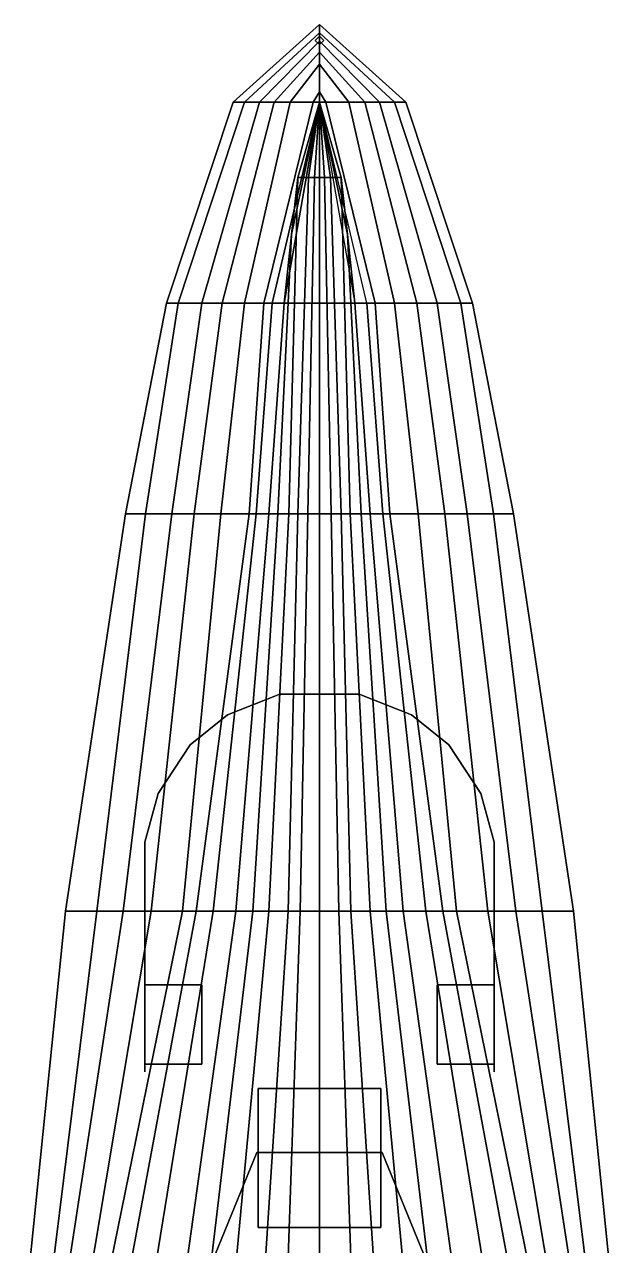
# Model space of a CAD drawing. Extents: x -5.5 to 5.6, y -47 to 46.9.
# Drawn here: x -4.24 to 4.24, y 29.35 to 46.91 of the extents above; entities that cross this region are included whole.
import ezdxf

# ---------------------------------------------------------------- set-up
doc = ezdxf.new("R2010")
doc.units = 0
doc.layers.get('0').update_dxf_attribs({"linetype": 'CONTINUOUS'})
doc.layers.add('SUPERSTRUCTURE', color=6, linetype='CONTINUOUS')

msp = doc.modelspace()

# ---------------------------------------------------------------- linework, layer by layer
for points in [[(0, 46.91, 6.25), (0, 46.79, 5.68), (-1.08, 45.79, 5.68), (-1.24, 45.79, 6.03)], [(1.24, 45.79, 6.03), (1.08, 45.79, 5.68), (0, 46.79, 5.68), (0, 46.91, 6.25)], [(0, 46.79, 5.68), (0, 46.67, 5.08), (-0.86, 45.79, 5.08), (-1.08, 45.79, 5.68)], [(0, 46.74, 6.21), (-0.06, 46.68, 6.2), (-0.06, 46.68, 9.46), (0, 46.74, 9.46)], [(0.06, 46.68, 9.46), (0, 46.74, 9.46), (-0.06, 46.68, 9.46), (0, 46.62, 9.46)], [(1.08, 45.79, 5.68), (0.86, 45.79, 5.08), (0, 46.67, 5.08), (0, 46.79, 5.68)], [(0.06, 46.68, 6.2), (0, 46.74, 6.21), (0, 46.74, 9.46), (0.06, 46.68, 9.46)], [(0, 46.67, 5.08), (0, 46.51, 4.36), (-0.65, 45.79, 4.36), (-0.86, 45.79, 5.08)], [(-0.06, 46.68, 6.2), (0, 46.62, 6.19), (0, 46.62, 9.46), (-0.06, 46.68, 9.46)], [(0, 46.62, 6.19), (0.06, 46.68, 6.2), (0.06, 46.68, 9.46), (0, 46.62, 9.46)], [(0.86, 45.79, 5.08), (0.65, 45.79, 4.36), (0, 46.51, 4.36), (0, 46.67, 5.08)], [(0, 46.51, 4.36), (0, 46.34, 3.43), (-0.42, 45.79, 3.43), (-0.65, 45.79, 4.36)], [(0.65, 45.79, 4.36), (0.42, 45.79, 3.43), (0, 46.34, 3.43), (0, 46.51, 4.36)], [(0, 46.34, 3.43), (0, 45.94, 1.38), (-0.09, 45.79, 1.38), (-0.42, 45.79, 3.43)], [(0.42, 45.79, 3.43), (0.09, 45.79, 1.38), (0, 45.94, 1.38), (0, 46.34, 3.43)], [(0, 45.94, 1.38), (0, 45.79, 0.64), (0, 45.79, 0.64), (-0.09, 45.79, 1.38)], [(0.09, 45.79, 1.38), (0, 45.79, 0.64), (0, 45.79, 0.64), (0, 45.94, 1.38)], [(-1.24, 45.79, 6.03), (-1.08, 45.79, 5.68), (-2.03, 42.9, 5.32), (-2.2, 42.9, 5.57)], [(-1.08, 45.79, 5.68), (-0.86, 45.79, 5.08), (-1.69, 42.9, 4.64), (-2.03, 42.9, 5.32)], [(-0.86, 45.79, 5.08), (-0.65, 45.79, 4.36), (-1.4, 42.9, 3.89), (-1.69, 42.9, 4.64)], [(-0.65, 45.79, 4.36), (-0.42, 45.79, 3.43), (-1.08, 42.9, 2.82), (-1.4, 42.9, 3.89)], [(-0.42, 45.79, 3.43), (-0.09, 45.79, 1.38), (-0.8, 42.9, 1.38), (-1.08, 42.9, 2.82)], [(-0.09, 45.79, 1.38), (0, 45.79, 0.64), (-0.68, 42.9, 0.48), (-0.8, 42.9, 1.38)], [(0, 45.79, 0.64), (0, 45.79, 0.64), (-0.51, 42.9, -1.91), (-0.68, 42.9, 0.48)], [(0, 45.79, 0.64), (0, 45.79, 0.64), (-0.4, 43.89, -2.4), (-0.51, 42.9, -1.91)], [(0, 45.79, 0.64), (0, 45.79, 0.64), (-0.31, 44.71, -2.71), (-0.4, 43.89, -2.4)], [(0, 45.79, 0.64), (0, 45.79, 0.64), (-0.16, 44.71, -2.97), (-0.31, 44.71, -2.71)], [(0, 45.79, 0.64), (0, 45.79, 0.64), (-0.07, 44.71, -3.05), (-0.16, 44.71, -2.97)], [(0, 44.71, -3.07), (-0.07, 44.71, -3.05), (0, 45.79, 0.64)], [(0.16, 44.71, -2.97), (0.07, 44.71, -3.05), (0, 45.79, 0.64)], [(0, 45.79, 0.64), (0, 45.79, 0.64), (0.07, 44.71, -3.05), (0, 44.71, -3.07)], [(0.31, 44.71, -2.71), (0.16, 44.71, -2.97), (0, 45.79, 0.64)], [(0.4, 43.89, -2.4), (0.31, 44.71, -2.71), (0, 45.79, 0.64)], [(0.51, 42.9, -1.91), (0.4, 43.89, -2.4), (0, 45.79, 0.64)], [(0.8, 42.9, 1.38), (0.68, 42.9, 0.48), (0, 45.79, 0.64), (0.09, 45.79, 1.38)], [(1.08, 42.9, 2.82), (0.8, 42.9, 1.38), (0.09, 45.79, 1.38), (0.42, 45.79, 3.43)], [(1.4, 42.9, 3.89), (1.08, 42.9, 2.82), (0.42, 45.79, 3.43), (0.65, 45.79, 4.36)], [(1.69, 42.9, 4.64), (1.4, 42.9, 3.89), (0.65, 45.79, 4.36), (0.86, 45.79, 5.08)], [(2.03, 42.9, 5.32), (1.69, 42.9, 4.64), (0.86, 45.79, 5.08), (1.08, 45.79, 5.68)], [(2.2, 42.9, 5.57), (2.03, 42.9, 5.32), (1.08, 45.79, 5.68), (1.24, 45.79, 6.03)], [(-0.4, 43.89, -2.4), (-0.31, 44.71, -2.71), (-0.44, 39.87, -2.71), (-0.6, 39.87, -2.4)], [(-0.31, 44.71, -2.71), (-0.16, 44.71, -2.97), (-0.31, 39.87, -2.97), (-0.44, 39.87, -2.71)], [(-0.16, 44.71, -2.97), (-0.07, 44.71, -3.05), (-0.17, 39.87, -3.12), (-0.31, 39.87, -2.97)], [(0, 39.87, -3.2), (-0.17, 39.87, -3.12), (-0.07, 44.71, -3.05), (0, 44.71, -3.07)], [(0, 44.71, -3.07), (0.07, 44.71, -3.05), (0.17, 39.87, -3.12), (0, 39.87, -3.2)], [(0.31, 39.87, -2.97), (0.17, 39.87, -3.12), (0.07, 44.71, -3.05), (0.16, 44.71, -2.97)], [(0.44, 39.87, -2.71), (0.31, 39.87, -2.97), (0.16, 44.71, -2.97), (0.31, 44.71, -2.71)], [(0.6, 39.87, -2.4), (0.44, 39.87, -2.71), (0.31, 44.71, -2.71), (0.4, 43.89, -2.4)], [(-0.51, 42.9, -1.91), (-0.4, 43.89, -2.4), (-0.6, 39.87, -2.4), (-0.73, 39.87, -2.05)], [(0.73, 39.87, -2.05), (0.6, 39.87, -2.4), (0.4, 43.89, -2.4), (0.51, 42.9, -1.91)], [(-2.2, 42.9, 5.57), (-2.03, 42.9, 5.32), (-2.5, 39.87, 4.67), (-2.79, 39.87, 5.2)], [(-2.03, 42.9, 5.32), (-1.69, 42.9, 4.64), (-2.12, 39.87, 3.8), (-2.5, 39.87, 4.67)], [(-1.69, 42.9, 4.64), (-1.4, 42.9, 3.89), (-1.8, 39.87, 2.77), (-2.12, 39.87, 3.8)], [(-1.4, 42.9, 3.89), (-1.08, 42.9, 2.82), (-1.42, 39.87, 1.18), (-1.8, 39.87, 2.77)], [(-1.08, 42.9, 2.82), (-0.8, 42.9, 1.38), (-1.01, 39.87, -1.13), (-1.42, 39.87, 1.18)], [(-0.8, 42.9, 1.38), (-0.68, 42.9, 0.48), (-0.91, 39.87, -1.46), (-1.01, 39.87, -1.13)], [(-0.68, 42.9, 0.48), (-0.51, 42.9, -1.91), (-0.73, 39.87, -2.05), (-0.91, 39.87, -1.46)], [(0.91, 39.87, -1.46), (0.73, 39.87, -2.05), (0.51, 42.9, -1.91), (0.68, 42.9, 0.48)], [(1.01, 39.87, -1.13), (0.91, 39.87, -1.46), (0.68, 42.9, 0.48), (0.8, 42.9, 1.38)], [(1.42, 39.87, 1.18), (1.01, 39.87, -1.13), (0.8, 42.9, 1.38), (1.08, 42.9, 2.82)], [(1.8, 39.87, 2.77), (1.42, 39.87, 1.18), (1.08, 42.9, 2.82), (1.4, 42.9, 3.89)], [(2.12, 39.87, 3.8), (1.8, 39.87, 2.77), (1.4, 42.9, 3.89), (1.69, 42.9, 4.64)], [(2.5, 39.87, 4.67), (2.12, 39.87, 3.8), (1.69, 42.9, 4.64), (2.03, 42.9, 5.32)], [(2.79, 39.87, 5.2), (2.5, 39.87, 4.67), (2.03, 42.9, 5.32), (2.2, 42.9, 5.57)], [(-2.79, 39.87, 5.2), (-2.5, 39.87, 4.67), (-3.2, 34.16, 3.73), (-3.65, 34.16, 4.61)], [(-2.5, 39.87, 4.67), (-2.12, 39.87, 3.8), (-2.82, 34.16, 2.83), (-3.2, 34.16, 3.73)], [(-2.12, 39.87, 3.8), (-1.8, 39.87, 2.77), (-2.42, 34.16, 1.69), (-2.82, 34.16, 2.83)], [(-1.8, 39.87, 2.77), (-1.42, 39.87, 1.18), (-1.97, 34.16, 0.01), (-2.42, 34.16, 1.69)], [(-1.42, 39.87, 1.18), (-1.01, 39.87, -1.13), (-1.77, 34.16, -0.78), (-1.97, 34.16, 0.01)], [(-1.01, 39.87, -1.13), (-0.91, 39.87, -1.46), (-1.53, 34.16, -1.46), (-1.77, 34.16, -0.78)], [(-0.91, 39.87, -1.46), (-0.73, 39.87, -2.05), (-1.2, 34.16, -2.05), (-1.53, 34.16, -1.46)], [(-0.73, 39.87, -2.05), (-0.6, 39.87, -2.4), (-0.96, 34.16, -2.4), (-1.2, 34.16, -2.05)], [(-0.6, 39.87, -2.4), (-0.44, 39.87, -2.71), (-0.73, 34.16, -2.71), (-0.96, 34.16, -2.4)], [(-0.44, 39.87, -2.71), (-0.31, 39.87, -2.97), (-0.45, 34.16, -2.97), (-0.73, 34.16, -2.71)], [(-0.31, 39.87, -2.97), (-0.17, 39.87, -3.12), (-0.28, 34.16, -3.12), (-0.45, 34.16, -2.97)], [(0, 34.16, -3.2), (-0.28, 34.16, -3.12), (-0.17, 39.87, -3.12), (0, 39.87, -3.2)], [(0, 39.87, -3.2), (0.17, 39.87, -3.12), (0.28, 34.16, -3.12), (0, 34.16, -3.2)], [(0.45, 34.16, -2.97), (0.28, 34.16, -3.12), (0.17, 39.87, -3.12), (0.31, 39.87, -2.97)], [(0.73, 34.16, -2.71), (0.45, 34.16, -2.97), (0.31, 39.87, -2.97), (0.44, 39.87, -2.71)], [(0.96, 34.16, -2.4), (0.73, 34.16, -2.71), (0.44, 39.87, -2.71), (0.6, 39.87, -2.4)], [(1.2, 34.16, -2.05), (0.96, 34.16, -2.4), (0.6, 39.87, -2.4), (0.73, 39.87, -2.05)], [(1.53, 34.16, -1.46), (1.2, 34.16, -2.05), (0.73, 39.87, -2.05), (0.91, 39.87, -1.46)], [(1.77, 34.16, -0.78), (1.53, 34.16, -1.46), (0.91, 39.87, -1.46), (1.01, 39.87, -1.13)], [(1.97, 34.16, 0.01), (1.77, 34.16, -0.78), (1.01, 39.87, -1.13), (1.42, 39.87, 1.18)], [(2.42, 34.16, 1.69), (1.97, 34.16, 0.01), (1.42, 39.87, 1.18), (1.8, 39.87, 2.77)], [(2.82, 34.16, 2.83), (2.42, 34.16, 1.69), (1.8, 39.87, 2.77), (2.12, 39.87, 3.8)], [(3.2, 34.16, 3.73), (2.82, 34.16, 2.83), (2.12, 39.87, 3.8), (2.5, 39.87, 4.67)], [(3.65, 34.16, 4.61), (3.2, 34.16, 3.73), (2.5, 39.87, 4.67), (2.79, 39.87, 5.2)], [(-3.65, 34.16, 4.61), (-3.2, 34.16, 3.73), (-3.92, 28.35, 2.68), (-4.24, 28.35, 4.14)], [(-3.2, 34.16, 3.73), (-2.82, 34.16, 2.83), (-3.71, 28.35, 1.93), (-3.92, 28.35, 2.68)], [(-2.82, 34.16, 2.83), (-2.42, 34.16, 1.69), (-3.39, 28.35, 0.74), (-3.71, 28.35, 1.93)], [(-2.42, 34.16, 1.69), (-1.97, 34.16, 0.01), (-3.15, 28.35, 0.01), (-3.39, 28.35, 0.74)], [(-1.97, 34.16, 0.01), (-1.77, 34.16, -0.78), (-2.85, 28.35, -0.78), (-3.15, 28.35, 0.01)], [(-1.77, 34.16, -0.78), (-1.53, 34.16, -1.46), (-2.47, 28.35, -1.46), (-2.85, 28.35, -0.78)], [(-1.53, 34.16, -1.46), (-1.2, 34.16, -2.05), (-2.01, 28.35, -2.05), (-2.47, 28.35, -1.46)], [(-1.2, 34.16, -2.05), (-0.96, 34.16, -2.4), (-1.65, 28.35, -2.4), (-2.01, 28.35, -2.05)], [(-0.96, 34.16, -2.4), (-0.73, 34.16, -2.71), (-1.27, 28.35, -2.71), (-1.65, 28.35, -2.4)], [(-0.73, 34.16, -2.71), (-0.45, 34.16, -2.97), (-0.83, 28.35, -2.97), (-1.27, 28.35, -2.71)], [(-0.45, 34.16, -2.97), (-0.28, 34.16, -3.12), (-0.48, 28.35, -3.12), (-0.83, 28.35, -2.97)], [(0, 28.35, -3.2), (-0.48, 28.35, -3.12), (-0.28, 34.16, -3.12), (0, 34.16, -3.2)], [(0, 34.16, -3.2), (0.28, 34.16, -3.12), (0.48, 28.35, -3.12), (0, 28.35, -3.2)], [(0.83, 28.35, -2.97), (0.48, 28.35, -3.12), (0.28, 34.16, -3.12), (0.45, 34.16, -2.97)], [(1.27, 28.35, -2.71), (0.83, 28.35, -2.97), (0.45, 34.16, -2.97), (0.73, 34.16, -2.71)], [(1.65, 28.35, -2.4), (1.27, 28.35, -2.71), (0.73, 34.16, -2.71), (0.96, 34.16, -2.4)], [(2.01, 28.35, -2.05), (1.65, 28.35, -2.4), (0.96, 34.16, -2.4), (1.2, 34.16, -2.05)], [(2.47, 28.35, -1.46), (2.01, 28.35, -2.05), (1.2, 34.16, -2.05), (1.53, 34.16, -1.46)], [(2.85, 28.35, -0.78), (2.47, 28.35, -1.46), (1.53, 34.16, -1.46), (1.77, 34.16, -0.78)], [(3.15, 28.35, 0.01), (2.85, 28.35, -0.78), (1.77, 34.16, -0.78), (1.97, 34.16, 0.01)], [(3.39, 28.35, 0.74), (3.15, 28.35, 0.01), (1.97, 34.16, 0.01), (2.42, 34.16, 1.69)], [(3.71, 28.35, 1.93), (3.39, 28.35, 0.74), (2.42, 34.16, 1.69), (2.82, 34.16, 2.83)], [(3.92, 28.35, 2.68), (3.71, 28.35, 1.93), (2.82, 34.16, 2.83), (3.2, 34.16, 3.73)], [(4.24, 28.35, 4.14), (3.92, 28.35, 2.68), (3.2, 34.16, 3.73), (3.65, 34.16, 4.61)]]:
    msp.add_3dface(points)
at = {"layer": 'SUPERSTRUCTURE'}
for points in [[(-1.24, 45.79, 6.03), (1.24, 45.79, 6.03), (0, 46.91, 6.25)], [(-2.2, 42.9, 5.57), (2.2, 42.9, 5.57), (1.24, 45.79, 6.03), (-1.24, 45.79, 6.03)], [(-2.79, 39.87, 5.2), (2.79, 39.87, 5.2), (2.2, 42.9, 5.57), (-2.2, 42.9, 5.57)], [(-3.65, 34.16, 4.61), (3.65, 34.16, 4.61), (2.79, 39.87, 5.2), (-2.79, 39.87, 5.2)], [(-1.32, 36.98, 4.9), (-0.57, 37.28, 4.93), (-0.57, 37.28, 6.31), (-1.32, 36.98, 6.21)], [(-1.32, 36.98, 6.21), (-0.57, 37.28, 6.31), (-0.57, 37.28, 4.93), (-1.32, 36.98, 4.9)], [(-0.57, 37.28, 6.31), (0.57, 37.28, 6.31), (0.57, 37.28, 4.93), (-0.57, 37.28, 4.93)], [(-0.57, 37.28, 4.93), (0.57, 37.28, 4.93), (0.57, 37.28, 6.31), (-0.57, 37.28, 6.31)], [(1.32, 36.98, 6.21), (0.57, 37.28, 6.31), (0.57, 37.28, 4.93), (1.32, 36.98, 4.9)], [(1.32, 36.98, 4.9), (0.57, 37.28, 4.93), (0.57, 37.28, 6.31), (1.32, 36.98, 6.21)], [(-1.86, 36.55, 6.07), (-1.32, 36.98, 6.21), (-1.32, 36.98, 4.9), (-1.86, 36.55, 4.85)], [(-1.86, 36.55, 4.85), (-1.32, 36.98, 4.9), (-1.32, 36.98, 6.21), (-1.86, 36.55, 6.07)], [(1.86, 36.55, 6.07), (1.32, 36.98, 6.21), (1.32, 36.98, 4.9), (1.86, 36.55, 4.85)], [(1.86, 36.55, 4.85), (1.32, 36.98, 4.9), (1.32, 36.98, 6.21), (1.86, 36.55, 6.07)], [(-2.32, 35.85, 4.78), (-1.86, 36.55, 4.85), (-1.86, 36.55, 6.07), (-2.32, 35.85, 5.88)], [(-2.32, 35.85, 5.88), (-1.86, 36.55, 6.07), (-1.86, 36.55, 4.85), (-2.32, 35.85, 4.78)], [(2.32, 35.85, 4.78), (1.86, 36.55, 4.85), (1.86, 36.55, 6.07), (2.32, 35.85, 5.88)], [(2.32, 35.85, 5.88), (1.86, 36.55, 6.07), (1.86, 36.55, 4.85), (2.32, 35.85, 4.78)], [(-2.51, 35.15, 5.84), (-2.32, 35.85, 5.88), (-2.32, 35.85, 4.78), (-2.51, 35.15, 4.66)], [(-2.51, 35.15, 4.66), (-2.32, 35.85, 4.78), (-2.32, 35.85, 5.88), (-2.51, 35.15, 5.84)], [(2.51, 35.15, 5.84), (2.32, 35.85, 5.88), (2.32, 35.85, 4.78), (2.51, 35.15, 4.66)], [(2.51, 35.15, 4.66), (2.32, 35.85, 4.78), (2.32, 35.85, 5.88), (2.51, 35.15, 5.84)], [(-2.51, 31.85, 4.42), (-2.51, 35.15, 4.66), (-2.51, 35.15, 5.84), (-2.51, 31.85, 5.55)], [(-2.51, 31.85, 5.55), (-2.51, 35.15, 5.84), (-2.51, 35.15, 4.66), (-2.51, 31.85, 4.42)], [(2.51, 31.85, 4.42), (2.51, 35.15, 4.66), (2.51, 35.15, 5.84), (2.51, 31.85, 5.55)], [(2.51, 31.85, 5.55), (2.51, 35.15, 5.84), (2.51, 35.15, 4.66), (2.51, 31.85, 4.42)], [(-4.24, 28.35, 4.14), (4.24, 28.35, 4.14), (3.65, 34.16, 4.61), (-3.65, 34.16, 4.61)], [(-1.69, 31.96, 6.04), (-1.69, 33.1, 6.04), (-2.51, 33.1, 6.04), (-2.51, 31.96, 6.04)], [(-2.51, 33.1, 6.04), (-2.51, 33.1, 5.66), (-2.51, 31.96, 5.56), (-2.51, 31.96, 6.04)], [(-1.69, 33.1, 6.04), (-1.69, 33.1, 4.52), (-2.51, 33.1, 4.52), (-2.51, 33.1, 6.04)], [(-1.69, 31.96, 4.43), (-1.69, 33.1, 4.52), (-1.69, 33.1, 6.04), (-1.69, 31.96, 6.04)], [(2.51, 33.1, 6.04), (2.51, 33.1, 4.52), (1.69, 33.1, 4.52), (1.69, 33.1, 6.04)], [(2.51, 31.96, 6.04), (2.51, 33.1, 6.04), (1.69, 33.1, 6.04), (1.69, 31.96, 6.04)], [(1.69, 33.1, 6.04), (1.69, 33.1, 4.52), (1.69, 31.96, 4.43), (1.69, 31.96, 6.04)], [(2.51, 31.96, 5.56), (2.51, 33.1, 5.66), (2.51, 33.1, 6.04), (2.51, 31.96, 6.04)], [(-2.51, 31.96, 6.04), (-2.51, 31.96, 4.43), (-1.69, 31.96, 4.43), (-1.69, 31.96, 6.04)], [(1.69, 31.96, 6.04), (1.69, 31.96, 4.43), (2.51, 31.96, 4.43), (2.51, 31.96, 6.04)], [(0.88, 29.61, 5.14), (0.88, 31.61, 5.14), (-0.88, 31.61, 5.14), (-0.88, 29.61, 5.14)], [(-0.88, 31.61, 5.14), (-0.88, 31.61, 4.4), (-0.88, 29.61, 4.24), (-0.88, 29.61, 5.14)], [(0.88, 31.61, 5.14), (0.88, 31.61, 4.4), (-0.88, 31.61, 4.4), (-0.88, 31.61, 5.14)], [(0.88, 29.61, 4.24), (0.88, 31.61, 4.4), (0.88, 31.61, 5.14), (0.88, 29.61, 5.14)], [(1.5, 29.22, 7.76), (0.9, 30.69, 7.76), (-0.9, 30.69, 7.76), (-1.5, 29.22, 7.76)], [(-1.5, 29.22, 7.76), (-0.9, 30.69, 7.76), (0.9, 30.69, 7.76), (1.5, 29.22, 7.76)], [(0, 30.69, 7.76), (0, 29.22, 7.76), (0, 29.22, 7.62), (0, 30.66, 7.62)], [(0, 29.22, 7.76), (0, 30.69, 7.76), (0, 30.66, 7.62), (0, 29.22, 7.62)], [(0, 30.66, 7.62), (0, 30.17, 7.62), (0, 29.48, 7.03), (0, 29.48, 6.67)], [(0, 30.17, 7.62), (0, 30.66, 7.62), (0, 29.48, 6.67), (0, 29.48, 7.03)], [(-0.88, 29.61, 5.14), (-0.88, 29.61, 4.24), (0.88, 29.61, 4.24), (0.88, 29.61, 5.14)], [(0, 29.22, 7.62), (0, 29.48, 7.62), (0, 29.48, 6.67), (0, 29.22, 6.67)], [(0, 29.48, 7.62), (0, 29.22, 7.62), (0, 29.22, 6.67), (0, 29.48, 6.67)]]:
    msp.add_3dface(points, dxfattribs=at)

doc.saveas('drawing.dxf')
